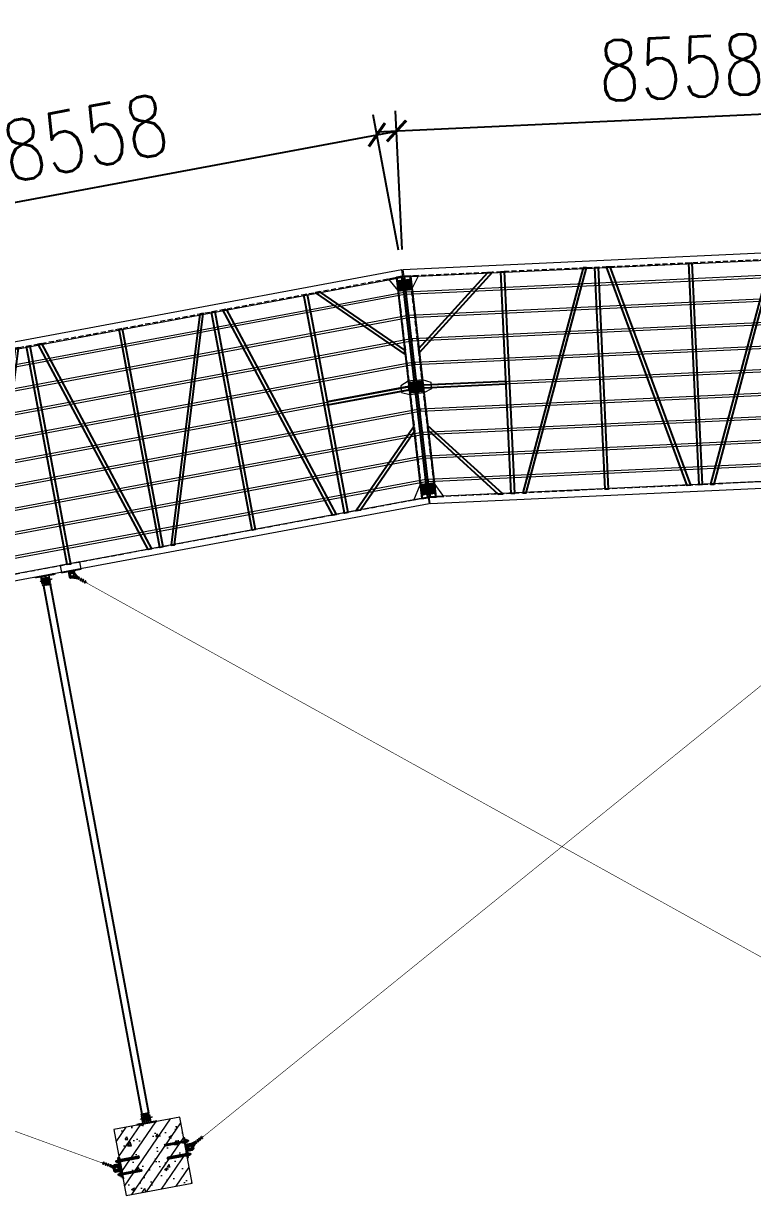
# Model space of a CAD drawing. Header units: millimetres. Extents: x 11827 to 862553, y 15071 to 134256.
# Drawn here: x 417404 to 428261, y 72315 to 89763 of the extents above; entities that cross this region are included whole.
import ezdxf

# ---------------------------------------------------------------- set-up
doc = ezdxf.new("R2010")
doc.units = ezdxf.units.MM
for name, pattern in [('CENTER', [2, 1.25, -0.25, 0.25, -0.25]), ('DASHDOT2', [12.7, 6.35, -3.175, 0, -3.175]), ('DASHED2', [9.525, 6.35, -3.175]), ('HIDDEN', [0.375, 0.25, -0.125])]:
    doc.linetypes.add(name, pattern=pattern)
for name, color, linetype in [('BS-Annectent', 115, 'Continuous'), ('HR-dimension', 9, 'Continuous'), ('STEEL', 34, 'Continuous'), ('连接端梁', 130, 'Continuous'), ('铝横梁', 220, 'Continuous')]:
    doc.layers.add(name, color=color, linetype=linetype)
for name, color, linetype, lineweight in [('加强板', 140, 'Continuous', 18), ('扣板', 7, 'Continuous', 9), ('文字标注', 220, 'Continuous', 18), ('橡胶块', 30, 'Continuous', 9), ('结构', 52, 'Continuous', 18), ('虚线', 8, 'Continuous', 0), ('铝主梁', 3, 'Continuous', 9), ('铝龙骨', 7, 'Continuous', 9)]:
    doc.layers.add(name, color=color, linetype=linetype, lineweight=lineweight)
doc.styles.add('HZTXT', font='txtw.shx', dxfattribs={"width": 0.8, "bigfont": 'hztxtw.shx'})
doc.dimstyles.new('DIM-300', dxfattribs={"dimscale": 300, "dimtxt": 3, "dimasz": 1, "dimexe": 1, "dimexo": 1, "dimgap": 1, "dimtad": 1, "dimdec": 0, "dimdsep": 46, "dimtxsty": 'HZTXT', "dimblk": 'ARCHTICK', "dimcen": 0, "dimdle": 1, "dimclrd": 9, "dimclre": 9, "dimclrt": 2, "dimadec": 1, "dimazin": 0, "dimtfac": 1, "dimtdec": 0, "dimtix": 1, "dimtmove": 2, "dimatfit": 3, "dimldrblk": 'ARCHTICK', "dimfxl": 10, "dimtolj": 1, "dimtzin": 0, "dimarcsym": 1})
pattern_1 = [(322.3042363, (-182477.9547, -50528.7565), (6.337899573, -0.8851938), [7.9375, -1.5875, 0, -1.5875])]
pattern_2 = [(322.3042363, (-55311.4466, 178520.0052), (6.337899573, -0.8851938), [7.9375, -1.5875, 0, -1.5875])]

# ---------------------------------------------------------------- blocks, each defined once
blk = doc.blocks.new('*U166')
at = {"layer": '结构'}
h = blk.add_hatch(dxfattribs=at)
h.set_pattern_fill('ANSI36', color=252, angle=-82.6958)
h.set_pattern_definition(pattern_1)
h.paths.add_polyline_path([(-129, 51), (-150, 49), (-148, 37), (-127, 39)])
h.paths.add_polyline_path([(109, 82), (-111, 54), (-109, 42), (111, 70)])
h.paths.add_polyline_path([(148, 87), (127, 84), (129, 72), (150, 75)])
h.paths.add_polyline_path([(62, 64), (50, 62), (56, 15), (68, 17)])
h.paths.add_polyline_path([(73, -19), (61, -20), (64, -47), (76, -45)])
h.paths.add_polyline_path([(7, 56), (-5, 55), (1, 8), (13, 10)])
h.paths.add_polyline_path([(17, -26), (5, -27), (9, -54), (21, -53)])
h.paths.add_polyline_path([(-49, 49), (-61, 48), (-55, 1), (-43, 3)])
h.paths.add_polyline_path([(-38, -33), (-50, -34), (-47, -61), (-35, -60)])
h = blk.add_hatch(dxfattribs=at)
h.set_pattern_fill('ANSI36', color=252, angle=-82.6958)
h.set_pattern_definition(pattern_2)
h.paths.add_polyline_path([(39, 13), (36, 40), (24, 39), (27, 12)])
h.paths.add_polyline_path([(49, -64), (44, -22), (32, -24), (37, -66)])
h.paths.add_polyline_path([(77, -73), (76, -61), (-43, -76), (-42, -88)])
h.paths.add_polyline_path([(-5, -71), (-10, -29), (-22, -31), (-16, -72)])
h.paths.add_polyline_path([(-14, 6), (-18, 33), (-30, 32), (-26, 5)])
at = {"layer": '文字标注', "color": 1, "linetype": 'CENTER', "ltscale": 2}
for points in [[(-129, 51), (-111, 54), (-109, 42), (-127, 39)], [(-38, -33), (-50, -34), (-55, 1), (-43, 3)], [(-10, -29), (-22, -31), (-26, 5), (-14, 6)], [(17, -26), (5, -27), (1, 8), (13, 10)], [(44, -22), (32, -24), (27, 12), (39, 13)], [(61, -20), (73, -19), (68, 17), (56, 15)], [(127, 84), (109, 82), (111, 70), (129, 72)]]:
    blk.add_lwpolyline(points, close=True, dxfattribs=at)
for points in [[(-118, 36), (-119, 47), (-120, 57)], [(106, 4), (-84, -21)], [(120, 66), (119, 78), (118, 88)], [(74, 0), (-56, -17)]]:
    blk.add_lwpolyline(points, dxfattribs=at)
at = {"layer": '结构'}
for points in [[(-150, 49), (148, 87), (150, 75), (-148, 37), (-150, 49)], [(-49, 49), (-35, -60), (-47, -61), (-61, 48), (-49, 49)], [(-18, 33), (-5, -71), (-16, -72), (-30, 32), (-18, 33)], [(7, 56), (21, -53), (9, -54), (-5, 55), (7, 56)], [(36, 40), (49, -64), (37, -66), (24, 39), (36, 40)], [(50, 62), (64, -47), (76, -45), (62, 64), (50, 62)]]:
    blk.add_lwpolyline(points, dxfattribs=at)
blk.add_lwpolyline([(-43, -76), (76, -61), (77, -73), (-42, -88)], close=True, dxfattribs=at)
blk = doc.blocks.new('*U167')
at = {"color": 0, "linetype": 'ByBlock', "lineweight": -2, "transparency": 16777216}
blk.add_blockref('*U166', (0, 0), dxfattribs=at)
blk = doc.blocks.new('*U168')
at = {"layer": '结构'}
h = blk.add_hatch(dxfattribs=at)
h.set_pattern_fill('ANSI36', color=252, angle=-82.6958)
h.set_pattern_definition(pattern_1)
h.paths.add_polyline_path([(-129, 51), (-150, 49), (-148, 37), (-127, 39)])
h.paths.add_polyline_path([(109, 82), (-111, 54), (-109, 42), (111, 70)])
h.paths.add_polyline_path([(148, 87), (127, 84), (129, 72), (150, 75)])
h.paths.add_polyline_path([(62, 64), (50, 62), (56, 15), (68, 17)])
h.paths.add_polyline_path([(73, -19), (61, -20), (64, -47), (76, -45)])
h.paths.add_polyline_path([(7, 56), (-5, 55), (1, 8), (13, 10)])
h.paths.add_polyline_path([(17, -26), (5, -27), (9, -54), (21, -53)])
h.paths.add_polyline_path([(-49, 49), (-61, 48), (-55, 1), (-43, 3)])
h.paths.add_polyline_path([(-38, -33), (-50, -34), (-47, -61), (-35, -60)])
h = blk.add_hatch(dxfattribs=at)
h.set_pattern_fill('ANSI36', color=252, angle=-82.6958)
h.set_pattern_definition(pattern_2)
h.paths.add_polyline_path([(39, 13), (36, 40), (24, 39), (27, 12)])
h.paths.add_polyline_path([(49, -64), (44, -22), (32, -24), (37, -66)])
h.paths.add_polyline_path([(77, -73), (76, -61), (-43, -76), (-42, -88)])
h.paths.add_polyline_path([(-5, -71), (-10, -29), (-22, -31), (-16, -72)])
h.paths.add_polyline_path([(-14, 6), (-18, 33), (-30, 32), (-26, 5)])
at = {"layer": '文字标注', "color": 1, "linetype": 'CENTER', "ltscale": 2}
for points in [[(-129, 51), (-111, 54), (-109, 42), (-127, 39)], [(-38, -33), (-50, -34), (-55, 1), (-43, 3)], [(-10, -29), (-22, -31), (-26, 5), (-14, 6)], [(17, -26), (5, -27), (1, 8), (13, 10)], [(44, -22), (32, -24), (27, 12), (39, 13)], [(61, -20), (73, -19), (68, 17), (56, 15)], [(127, 84), (109, 82), (111, 70), (129, 72)]]:
    blk.add_lwpolyline(points, close=True, dxfattribs=at)
for points in [[(-118, 36), (-119, 47), (-120, 57)], [(106, 4), (-84, -21)], [(120, 66), (119, 78), (118, 88)], [(74, 0), (-56, -17)]]:
    blk.add_lwpolyline(points, dxfattribs=at)
at = {"layer": '结构'}
for points in [[(-150, 49), (148, 87), (150, 75), (-148, 37), (-150, 49)], [(-49, 49), (-35, -60), (-47, -61), (-61, 48), (-49, 49)], [(-18, 33), (-5, -71), (-16, -72), (-30, 32), (-18, 33)], [(7, 56), (21, -53), (9, -54), (-5, 55), (7, 56)], [(36, 40), (49, -64), (37, -66), (24, 39), (36, 40)], [(50, 62), (64, -47), (76, -45), (62, 64), (50, 62)]]:
    blk.add_lwpolyline(points, dxfattribs=at)
blk.add_lwpolyline([(-43, -76), (76, -61), (77, -73), (-42, -88)], close=True, dxfattribs=at)
blk = doc.blocks.new('*U165')
at = {"color": 0, "linetype": 'ByBlock', "lineweight": -2, "transparency": 16777216}
blk.add_blockref('*U168', (0, 0), dxfattribs=at)
blk = doc.blocks.new('*U143')
for points in [[(-42, 4000), (-42, -4000)], [(58, 4000), (58, -4000)]]:
    blk.add_lwpolyline(points)
at = {"rotation": 352.6957637374326}
blk.add_blockref('*U165', (0, 4082), dxfattribs=at)
at = {"xscale": -1, "rotation": 187.3042362625675}
blk.add_blockref('*U167', (0, -4082), dxfattribs=at)
blk = doc.blocks.new('*U144')
at = {"color": 0, "linetype": 'ByBlock', "lineweight": -2, "transparency": 16777216}
blk.add_blockref('*U143', (0, 0), dxfattribs=at)
blk = doc.blocks.new('*U153')
at = {"layer": '结构'}
h = blk.add_hatch(dxfattribs=at)
h.set_pattern_fill('ANSI31', color=256, scale=50)
h.set_pattern_definition([(45, (-68008.16, -15146.68), (-112.2532, 112.2532), [])])
h.paths.add_polyline_path([(500, 500), (-500, 500), (-500, -500), (500, -500)])
h = blk.add_hatch(dxfattribs=at)
h.set_pattern_fill('AR-CONC', color=256, scale=2.5)
h.set_pattern_definition([(50, (-68008.16, -15146.68), (455.4617, -39.8477), [47.625, -523.875]), (355, (-68008.16, -15146.7), (-88.1086, 477.642), [38.1, -419.1015]), (100.45144, (-67970.2, -15150), (367.353, 437.7944), [40.475, -445.2256]), (46.1842, (-68008.16, -15019.7), (677.6976, -105.106), [71.4375, -785.8125]), (96.6356, (-67951.7, -15028.44), (593.5103, 618.5653), [60.7126, -667.839]), (351.1842, (-68008.16, -15019.7), (593.51, 618.565), [57.15, -628.649]), (21, (-67944.66, -15051.43), (379.036, -255.663), [47.625, -523.875]), (326, (-67944.66, -15051.43), (154.505, 460.47), [38.1, -419.1]), (71.45144, (-67913.07, -15072.74), (533.541, 204.807), [40.475, -445.2248]), (37.5, (-68008.16, -15146.68), (7.7215, 211.3876), [0, -414.02, 0, -425.45, 0, -420.6875]), (7.5, (-68008.16, -15146.68), (167.04916, 250.45144), [0, -242.57, 0, -404.495, 0, -160.3375]), (327.5, (-68149.76, -15146.68), (338.9765, -14.32186), [0, -158.75, 0, -495.3, 0, -657.225]), (317.5, (-68213.26, -15146.68), (370.323, 63.5662), [0, -206.375, 0, -328.93, 0, -466.725])])
h.paths.add_polyline_path([(500, 500), (-500, 500), (-500, -500), (500, -500)])
blk.add_lwpolyline([(-500, 500), (-500, -500), (500, -500), (500, 500), (-500, 500)], dxfattribs=at)
blk = doc.blocks.new('*U154')
at = {"color": 0, "linetype": 'ByBlock', "lineweight": -2, "transparency": 16777216}
blk.add_blockref('*U153', (0, 0), dxfattribs=at)
blk = doc.blocks.new('A$C0D8A069B')
at = {"layer": '加强板'}
blk.add_lwpolyline([(80, -100), (0, -100), (0, 100), (80, 100), (200, 45), (200, -55), (80, -100)], dxfattribs=at)
for centre in [(40, 50), (40, -50)]:
    blk.add_circle(centre, 9, dxfattribs=at)
blk = doc.blocks.new('yhhtre')
at = {"layer": '加强板', "color": 5}
for points in [[(742899, 98057), (743099, 98057), (742992, 97863), (742912, 97857)], [(751408, 98057), (751208, 98057), (751314, 97863), (751394, 97857)], [(743126, 94753), (743326, 94753), (743192, 94958), (743113, 94952)], [(751180, 94753), (750980, 94753), (751114, 94958), (751194, 94952)]]:
    blk.add_lwpolyline(points, close=True, dxfattribs=at)
for centre in [(742944, 97980), (742951, 97880), (751356, 97880), (751363, 97980), (743154, 94935), (751153, 94935), (743161, 94835), (751146, 94835)]:
    blk.add_circle(centre, 9, dxfattribs=at)
at = {"layer": '虚线', "color": 1, "linetype": 'HIDDEN', "ltscale": 300}
for p, q in [((751426, 98057), (742881, 98057)), ((742969, 98057), (743196, 94753)), ((751338, 98057), (751110, 94753)), ((751198, 94753), (743109, 94753))]:
    blk.add_line(p, q, dxfattribs=at)
at = {"layer": '连接端梁'}
for points in [[(743116, 94753), (742889, 98057), (742979, 98057), (743206, 94753)], [(751190, 94753), (751418, 98057), (751328, 98057), (751100, 94753)]]:
    blk.add_lwpolyline(points, close=True, dxfattribs=at)
at = {"layer": '铝主梁', "color": 3}
for points in [[(742882, 98047), (751425, 98047), (751432, 98155), (742874, 98155)], [(742882, 98047), (751425, 98047), (751432, 98155), (742874, 98155)], [(742874, 98155), (742882, 98047)]]:
    blk.add_lwpolyline(points, dxfattribs=at)
blk.add_lwpolyline([(751191, 94655), (743115, 94655), (743108, 94763), (751199, 94763)], close=True, dxfattribs=at)
at = {"layer": '铝横梁', "color": 243}
for points in [[(743053, 96974), (744136, 98057), (744204, 98057), (743058, 96910)], [(744377, 98057), (744377, 94753), (744329, 94753), (744329, 98057)], [(745554, 98057), (744502, 94753), (744553, 94753), (745604, 98057)], [(745777, 98057), (745777, 94753), (745729, 94753), (745729, 98057)], [(745953, 98057), (747004, 94753), (746954, 94753), (745902, 98057)], [(747177, 98057), (747177, 94753), (747129, 94753), (747129, 98057)], [(748354, 98057), (747302, 94753), (747353, 94753), (748404, 98057)], [(748577, 98057), (748577, 94753), (748529, 94753), (748529, 98057)], [(748753, 98057), (749804, 94753), (749754, 94753), (748702, 98057)], [(749977, 98057), (749977, 94753), (749929, 94753), (749929, 98057)], [(751253, 96974), (750170, 98057), (750102, 98057), (751249, 96910)], [(743138, 95751), (744136, 94753), (744204, 94753), (743133, 95824)], [(751169, 95751), (750170, 94753), (750102, 94753), (751174, 95824)]]:
    blk.add_lwpolyline(points, close=True, dxfattribs=at)
at = {"layer": '铝横梁', "color": 243, "elevation": 0}
for points in [[(743091, 96429), (744329, 96429), (744329, 96381), (743094, 96381)], [(751216, 96429), (749977, 96429), (749977, 96381), (751212, 96381)]]:
    blk.add_lwpolyline(points, close=True, dxfattribs=at)
at = {"layer": '铝龙骨', "color": 0}
for points in [[(751404, 97790), (751404, 97820), (742906, 97820), (742906, 97790)], [(751374, 97440), (751374, 97470), (742931, 97470), (742931, 97440)], [(751354, 97090), (751354, 97120), (742961, 97120), (742961, 97090)], [(751334, 96740), (751334, 96770), (742986, 96770), (742986, 96740)], [(751304, 96390), (751304, 96420), (743006, 96420), (743006, 96390)], [(751284, 96040), (751284, 96070), (743036, 96070), (743036, 96040)], [(751254, 95690), (751254, 95720), (743056, 95720), (743056, 95690)], [(751234, 95340), (751234, 95370), (743076, 95370), (743076, 95340)], [(751209, 94990), (751209, 95020), (743106, 95020), (743106, 94990)]]:
    blk.add_lwpolyline(points, close=True, dxfattribs=at)
at = {"rotation": 3.941284033268664}
blk.add_blockref('A$C0D8A069B', (743012, 96405), dxfattribs=at)
at = {"xscale": -1, "rotation": 356.0587159667313}
blk.add_blockref('A$C0D8A069B', (751294, 96405), dxfattribs=at)
blk = doc.blocks.new('橡胶块')
h = blk.add_hatch()
h.set_pattern_fill('ANSI36', color=2, scale=2)
h.paths.add_polyline_path([(0, 70, 0.414213562), (-10, 80), (-180, 80, 0.414213562), (-190, 70), (-190, -70, 0.414213562), (-180, -80), (-10, -80, 0.414213562), (0, -70)])
h.paths.add_polyline_path([(-166.93, 50, -1), (-153.07, 50, -1)], flags=16)
h.paths.add_polyline_path([(-153.07, -50, -1), (-166.93, -50, -1)], flags=16)
h.paths.add_polyline_path([(-36.93, 50, -1), (-23.07, 50, -1)], flags=16)
h.paths.add_polyline_path([(-23.07, -50, -1), (-36.93, -50, -1)], flags=16)
at = {"layer": '橡胶块', "color": 1, "linetype": 'CENTER', "ltscale": 0.36}
for p, q in [((-167.623, 50), (-152.377, 50)), ((-160, 42.377), (-160, 57.623)), ((-22.377, 50), (-37.623, 50)), ((-30, 42.377), (-30, 57.623)), ((-167.623, -50), (-152.377, -50)), ((-160, -42.377), (-160, -57.623)), ((-22.377, -50), (-37.623, -50)), ((-30, -42.377), (-30, -57.623))]:
    blk.add_line(p, q, dxfattribs=at)
at = {"layer": '橡胶块', "color": 2}
blk.add_lwpolyline([(0, 70), (0, -70, -0.414213562), (-10, -80), (-180, -80, -0.414213562), (-190, -70), (-190, 70, -0.414213562), (-180, 80), (-10, 80, -0.414213562)], format="xyb", close=True, dxfattribs=at)
at = {"layer": '橡胶块', "color": 5}
for centre in [(-160, 50), (-30, 50), (-160, -50), (-30, -50)]:
    blk.add_circle(centre, 6.93, dxfattribs=at)
blk = doc.blocks.new('_ArchTick')
at = {"color": 0, "linetype": 'ByBlock', "lineweight": 100, "const_width": 0.15}
blk.add_lwpolyline([(-0.5, -0.5), (0.5, 0.5)], dxfattribs=at)
blk = doc.blocks.new('*D509')
at = {"color": 9, "lineweight": -2, "transparency": 16777216}
for p, q in [((422987, 86389), (422613, 88400)), ((413959, 86485), (422963, 88160)), ((414573, 84824), (414199, 86835))]:
    blk.add_line(p, q, dxfattribs=at)
at = {"layer": 'Defpoints', "color": 0, "transparency": 16777216}
for p in [(422668, 88105), (423042, 86094, 29521), (414628, 84529, 29521)]:
    blk.add_point(p, dxfattribs=at)
at = {"color": 9, "lineweight": -2, "transparency": 16777216, "xscale": 300, "yscale": 300, "zscale": 300}
for p, rotation in [((422668, 88105), 10.53744300750394), ((414254, 86540), 190.5374430075039)]:
    blk.add_blockref('_ArchTick', p, dxfattribs=dict(at, rotation=rotation))
at = {"color": 2, "transparency": 16777216, "insert": (418324, 88060), "char_height": 900, "attachment_point": 5, "rotation": 10.5374, "style": 'HZTXT'}
blk.add_mtext('\\A1;8558', dxfattribs=at)
blk = doc.blocks.new('*D510')
at = {"color": 9, "lineweight": -2, "transparency": 16777216}
for p, q in [((431591, 86792), (431495, 88858)), ((422661, 88148), (431809, 88573)), ((423043, 86395), (422947, 88461))]:
    blk.add_line(p, q, dxfattribs=at)
at = {"layer": 'Defpoints', "color": 0, "transparency": 16777216}
for p in [(431509, 88559), (431605, 86493, 29521), (423056, 86096, 29521)]:
    blk.add_point(p, dxfattribs=at)
at = {"color": 9, "lineweight": -2, "transparency": 16777216, "xscale": 300, "yscale": 300, "zscale": 300}
for p, rotation in [((431509, 88559), 2.658468576706061), ((422960, 88162), 182.658468576706)]:
    blk.add_blockref('_ArchTick', p, dxfattribs=dict(at, rotation=rotation))
at = {"color": 2, "transparency": 16777216, "insert": (427200, 89109), "char_height": 900, "attachment_point": 5, "rotation": 2.6585, "style": 'HZTXT'}
blk.add_mtext('\\A1;8558', dxfattribs=at)
blk = doc.blocks.new('A$C97f6d51a')
at = {"color": 1, "linetype": 'DASHDOT2'}
blk.add_line((0, 313), (0, -47), dxfattribs=at)
at = {"layer": 'BS-Annectent'}
for p, q in [((-9, 282), (-9, 282)), ((-9, 281), (-9, 282)), ((-9, 282), (-9, 282)), ((-9, 279), (-8, 279)), ((-8, 278), (-9, 279)), ((-9, 279), (-8, 278)), ((-9, 275), (-7, 276)), ((-6, 274), (-9, 275)), ((-9, 275), (-7, 275)), ((-9, 272), (-6, 274)), ((-6, 270), (-9, 272)), ((-9, 272), (-4, 272)), ((-9, 269), (9, 268)), ((-9, 266), (9, 265)), ((-9, 263), (9, 262)), ((-9, 260), (9, 258)), ((-9, 257), (9, 255)), ((-9, 253), (9, 252)), ((-9, 250), (9, 249)), ((-9, 247), (9, 246)), ((-9, 244), (9, 243)), ((-9, 241), (9, 240)), ((-9, 238), (9, 236)), ((-9, 235), (9, 233)), ((-9, 231), (9, 230)), ((-9, 228), (9, 227)), ((-9, 225), (9, 224)), ((-9, 222), (9, 221)), ((-9, 219), (9, 218)), ((-9, 216), (9, 215)), ((-9, 213), (9, 211)), ((-9, 209), (9, 208)), ((-9, 206), (9, 205)), ((-9, 203), (9, 202)), ((-9, 200), (9, 199)), ((-9, 197), (9, 196)), ((-9, 194), (9, 193)), ((-9, 191), (9, 189)), ((-9, 188), (9, 186)), ((-9, 184), (9, 183)), ((-9, 181), (9, 180)), ((-9, 178), (9, 177)), ((-9, 175), (9, 174)), ((-6, 274), (-6, 274)), ((-6, 274), (-6, 274)), ((-6, 274), (-6, 274)), ((-6, 274), (-6, 274)), ((-6, 274), (-6, 274)), ((6, 270), (-6, 270)), ((4, 271), (9, 271)), ((6, 273), (5, 273)), ((6, 273), (5, 273)), ((6, 273), (9, 274)), ((6, 274), (9, 274)), ((9, 271), (6, 273)), ((6, 270), (9, 271)), ((7, 276), (9, 277)), ((9, 274), (7, 275)), ((9, 277), (8, 278)), ((8, 277), (9, 277)), ((9, 280), (9, 281)), ((9, 280), (9, 280)), ((9, 280), (9, 280)), ((-10, 6), (9, 4)), ((-10, 2), (-6, 4)), ((-6, 1), (-10, 2)), ((-10, 2), (9, 1)), ((-9, 172), (9, 171)), ((-9, 169), (9, 167)), ((-9, 166), (9, 164)), ((-9, 162), (9, 161)), ((-9, 159), (9, 158)), ((-9, 156), (9, 155)), ((-9, 153), (9, 152)), ((-9, 150), (9, 149)), ((-9, 147), (9, 146)), ((-9, 144), (9, 142)), ((-9, 140), (9, 139)), ((-9, 137), (9, 136)), ((-9, 134), (9, 133)), ((-9, 131), (9, 130)), ((-9, 128), (9, 127)), ((-9, 125), (9, 124)), ((-9, 122), (9, 120)), ((-9, 119), (9, 117)), ((-9, 115), (9, 114)), ((-9, 112), (9, 111)), ((-9, 109), (9, 108)), ((-9, 106), (9, 105)), ((-9, 103), (9, 102)), ((-9, 100), (9, 98)), ((-9, 97), (9, 95)), ((-9, 93), (9, 92)), ((-9, 90), (9, 89)), ((-9, 87), (9, 86)), ((-9, 84), (9, 83)), ((-9, 81), (9, 80)), ((-9, 78), (9, 76)), ((-9, 75), (9, 73)), ((-9, 71), (9, 70)), ((-9, 68), (9, 67)), ((-9, 65), (9, 64)), ((-9, 62), (9, 61)), ((-9, 59), (9, 58)), ((-9, 56), (9, 55)), ((-9, 53), (9, 51)), ((-9, 49), (9, 48)), ((-9, 46), (9, 45)), ((-9, 43), (9, 42)), ((-9, 40), (9, 39)), ((-9, 37), (9, 36)), ((-9, 34), (9, 33)), ((-9, 31), (9, 29)), ((-9, 28), (9, 26)), ((-9, 24), (9, 23)), ((-9, 21), (9, 20)), ((-9, 18), (9, 17)), ((-9, 15), (9, 14)), ((-9, 12), (9, 11)), ((-9, 9), (9, 7)), ((-8, 0), (-6, 1)), ((6, 147), (-6, 148)), ((6, 116), (-6, 117)), ((6, 3), (-6, 4)), ((2, 0), (-6, 1)), ((6, 147), (9, 149)), ((9, 1), (6, 3)), ((7, 0), (9, 1)), ((-16, -24), (-16, -11)), ((12, -9), (-12, -9)), ((12, -27), (-12, -27)), ((-9, -29), (-6, -28)), ((-6, -31), (-9, -29)), ((9, -30), (-9, -29)), ((-9, -32), (-6, -31)), ((-6, -34), (-9, -32)), ((9, -33), (-9, -32)), ((-9, -35), (-6, -34)), ((-6, -37), (-9, -35)), ((9, -37), (-9, -35)), ((-9, -38), (-6, -37)), ((-6, -40), (-9, -38)), ((9, -40), (-9, -38)), ((-8, -24), (-8, -11)), ((-6, -28), (-8, -27)), ((-7, -40), (-7, -43)), ((6, -29), (-6, -28)), ((6, -29), (-6, -28)), ((6, -32), (-6, -31)), ((6, -32), (-6, -31)), ((6, -35), (-6, -34)), ((6, -38), (-6, -37)), ((6, -38), (-6, -37)), ((6, -41), (-6, -40)), ((-5, -44), (5, -44)), ((-4, -40), (-4, -43)), ((-2, -9), (0, -4)), ((9, -27), (-1, -27)), ((0, -9), (2, -4)), ((4, -41), (4, -43)), ((6, -29), (9, -27)), ((9, -30), (6, -29)), ((6, -32), (9, -30)), ((9, -33), (6, -32)), ((6, -35), (9, -33)), ((9, -37), (6, -35)), ((6, -38), (9, -37)), ((9, -40), (6, -38)), ((6, -41), (9, -40)), ((7, -41), (7, -43)), ((8, -24), (8, -11)), ((9, -27), (8, -27)), ((16, -24), (16, -11))]:
    blk.add_line(p, q, dxfattribs=at)
blk.add_lwpolyline([(10, 0), (10, 300), (0, 306), (-10, 300), (-10, 0)], dxfattribs=at)
for points in [[(-19, -4), (-19, 0), (19, 0), (19, -4)], [(-15, -9), (15, -9), (15, -4), (-15, -4)]]:
    blk.add_lwpolyline(points, close=True, dxfattribs=at)
for points in [[(16, -11, 0.612824), (8, -11, 0.305874), (-8, -11, 0.612824), (-16, -11)], [(16, -24, -0.612824), (8, -24, -0.305874), (-8, -24, -0.612824), (-16, -24)], [(-7, -43, 0.516475), (-4, -43, 0.258238), (4, -43, 0.516475), (7, -43)]]:
    blk.add_lwpolyline(points, format="xyb", dxfattribs=at)
blk = doc.blocks.new('A$Ce460a15a')
at = {"layer": 'STEEL', "color": 22}
for points in [[(12, 150), (12, -150), (0, -150), (0, 150)], [(92, -50), (112, -30), (112, 30), (92, 50), (12, 50), (12, -50)], [(52, 35), (12, 35), (12, 25), (52, 25)], [(52, -35), (12, -35), (12, -25), (52, -25)]]:
    blk.add_lwpolyline(points, close=True, dxfattribs=at)
blk.add_circle((67, 0), 25, dxfattribs=at)
at = {"layer": 'HR-dimension', "xscale": -1, "rotation": 90}
blk.add_blockref('A$C97f6d51a', (12, 100), dxfattribs=at)
at = {"layer": 'HR-dimension', "rotation": 90.00000000000001}
blk.add_blockref('A$C97f6d51a', (12, -100), dxfattribs=at)
blk = doc.blocks.new('*U1397')
at = {"color": 7, "linetype": 'Continuous', "lineweight": 15}
for p, q in [((-9, 9), (-10, 8)), ((-10, 8), (-10, 1)), ((-10, 1), (-9, 0)), ((-9, 9), (9, 9)), ((-9, 0), (9, 0)), ((-5, 8), (-5, 1)), ((5, 8), (5, 1)), ((10, 8), (9, 9)), ((9, 0), (10, 1)), ((10, 8), (10, 1))]:
    blk.add_line(p, q, dxfattribs=at)
for centre, start, end in [((0, -8), 72.4233, 107.5767), ((0, 17), 252.4233, 287.5767)]:
    blk.add_arc(centre, 17.2, start, end, dxfattribs=at)
for points, knots in [([(-10, 8), (-10, 9), (-9, 9), (-8, 9), (-7, 9), (-6, 9), (-6, 9), (-5, 8)], [0, 0, 0, 0, 0.264534, 0.399289, 0.53507, 0.765405, 1, 1, 1, 1]), ([(-5, 1), (-6, 1), (-6, 0), (-7, 0), (-8, 0), (-9, 0), (-10, 1), (-10, 1)], [0, 0, 0, 0, 0.264534, 0.399289, 0.53507, 0.765405, 1, 1, 1, 1]), ([(5, 8), (6, 9), (6, 9), (7, 9), (8, 9), (9, 9), (10, 9), (10, 8)], [0, 0, 0, 0, 0.264536, 0.399814, 0.535067, 0.765403, 1, 1, 1, 1]), ([(10, 1), (10, 1), (9, 0), (8, 0), (7, 0), (6, 0), (6, 1), (5, 1)], [0, 0, 0, 0, 0.264536, 0.399814, 0.535067, 0.765403, 1, 1, 1, 1])]:
    blk.add_open_spline(points, degree=3, knots=knots, dxfattribs=at)
blk = doc.blocks.new('A$C72EA2C7E')
blk.add_line((-8, -6), (8, -6))
at = {"color": 7, "linetype": 'Continuous', "lineweight": 15}
for p, q in [((-5, -40), (-5, -6)), ((-4, -41), (-5, -40)), ((5, -40), (-5, -40)), ((-4, -41), (5, -41)), ((5, -6), (5, -40)), ((5, -40), (5, -41))]:
    blk.add_line(p, q, dxfattribs=at)
at = {"color": 7, "linetype": 'Continuous', "lineweight": 0}
for p, q in [((-4, -41), (-4, -6)), ((5, -41), (5, -6))]:
    blk.add_line(p, q, dxfattribs=at)
blk.add_arc((0, -8), 8, 17.4862, 162.5138)
at = {"extrusion": (0, 0, -1), "xscale": 0.9999974999999999, "yscale": 0.9999974999999999, "zscale": -0.9999974999999999}
blk.add_blockref('*U1397', (0, -39), dxfattribs=at)
blk = doc.blocks.new('A$C9fee1c81')
h = blk.add_hatch(color=1)
h.dxf.hatch_style = 1
h.paths.add_polyline_path([(-5929, 1837), (-6020, 1810, -1.447528), (-6016, 1887), (-5928, 1852)])
h.paths.add_polyline_path([(-5942, 1844), (-5942, 1845), (-5958, 1852), (-5957, 1855), (-6019, 1880, 1.452111), (-6022, 1817), (-5958, 1836), (-5959, 1839)], flags=16)
h = blk.add_hatch()
h.set_pattern_fill('ANSI38', color=253, scale=0.7, angle=-2.5)
h.set_pattern_definition([(42.5, (-384069.4044, 295980.6416), (-1.501499236, 1.638598881), []), (132.5, (-384069.4044, 295980.6416), (-4.641597354, 1.775698526), [5.55625, -3.33375])])
h.paths.add_polyline_path([(-5960, 1843), (-5958, 1836), (-6022, 1817, -1.452111), (-6019, 1880), (-5957, 1855), (-5958, 1852), (-5959, 1849), (-6022, 1873, 1.452111), (-6024, 1823)])
h = blk.add_hatch(color=1)
h.dxf.hatch_style = 1
h.paths.add_polyline_path([(7763, 1838), (7854, 1802, 1.406258), (7855, 1880), (7764, 1853)])
h.paths.add_polyline_path([(7794, 1850), (7793, 1854), (7857, 1873, -1.406258), (7856, 1809), (7792, 1835), (7777, 1845)], flags=16)
h = blk.add_hatch()
h.set_pattern_fill('ANSI38', color=253, scale=0.7, angle=-2.5)
h.set_pattern_definition([(42.5, (-373908.014, 296136.0442), (-1.501499236, 1.638598881), []), (132.5, (-373908.014, 296136.0442), (-4.641597354, 1.775698526), [5.55625, -3.33375])])
h.paths.add_polyline_path([(7795, 1841), (7792, 1835), (7854, 1810, 1.452111), (7857, 1873), (7793, 1854), (7794, 1850), (7795, 1847), (7859, 1866, -1.452111), (7857, 1816)])
at = {"color": 1, "linetype": 'DASHED2'}
for p, q in [((-6067, 1863), (-6068, 1845)), ((7901, 1850), (7900, 1829))]:
    blk.add_line(p, q, dxfattribs=at)
blk.add_line((-5933, 1849), (-5929, 1841))
at = {"color": 1}
for points in [[(-5929, 1837), (-6020, 1810, -1.447528), (-6016, 1887), (-5928, 1852)], [(-5958, 1852), (-5942, 1845), (-5942, 1844), (-5959, 1839), (-5958, 1836), (-6022, 1817, -1.452111), (-6019, 1880), (-5957, 1855)], [(7763, 1838), (7851, 1803, 1.447528), (7855, 1880), (7764, 1853)], [(7794, 1850), (7778, 1845), (7778, 1844), (7793, 1838), (7792, 1835), (7854, 1810, 1.452111), (7857, 1873), (7793, 1854)]]:
    blk.add_lwpolyline(points, format="xyb", close=True, dxfattribs=at)
for points in [[(-5929, 1841), (-6021, 1814, -1.449849), (-6018, 1883), (-5933, 1849)], [(-5958, 1836), (-6022, 1817, -1.452111), (-6019, 1880), (-5957, 1855)], [(-5958, 1836), (-6022, 1817, -1.452111), (-6019, 1880), (-5957, 1855)], [(7764, 1842), (7853, 1807, 1.449849), (7856, 1876), (7769, 1850)], [(7792, 1835), (7854, 1810, 1.452111), (7857, 1873), (7793, 1854)], [(7792, 1835), (7854, 1810, 1.452111), (7857, 1873), (7793, 1854)]]:
    blk.add_lwpolyline(points, format="xyb")
for points in [[(-5959, 1849), (-6022, 1873, 1.452111), (-6024, 1823), (-5960, 1843), (-5958, 1836), (-6022, 1817, -1.452111), (-6019, 1880), (-5957, 1855)], [(7795, 1847), (7859, 1866, -1.452111), (7857, 1816), (7795, 1841), (7792, 1835), (7854, 1810, 1.452111), (7857, 1873), (7793, 1854)]]:
    blk.add_lwpolyline(points, format="xyb", close=True)
at = {"color": 252}
for points in [[(-5959, 1849), (-6022, 1873, 1.452111), (-6024, 1823), (-5960, 1843), (-5958, 1836), (-6022, 1817, -1.452111), (-6019, 1880), (-5957, 1855)], [(7795, 1847), (7859, 1866, -1.452111), (7857, 1816), (7795, 1841), (7792, 1835), (7854, 1810, 1.452111), (7857, 1873), (7793, 1854)]]:
    blk.add_lwpolyline(points, format="xyb", close=True, dxfattribs=at)
at = {"color": 1, "const_width": 8.4}
for points in [[(-5937, 1841), (-5776, 1841)], [(-5935, 1849), (7780, 1850)], [(7779, 1842), (7610, 1841)]]:
    blk.add_lwpolyline(points, dxfattribs=at)
at = {"xscale": -0.7, "yscale": 0.7, "zscale": 0.7, "rotation": 179.9396936740553}
for p in [(-5920, 1833), (-5882, 1833), (-5846, 1833), (-5809, 1833), (7641, 1833), (7678, 1833), (7714, 1833), (7751, 1833)]:
    blk.add_blockref('A$C72EA2C7E', p, dxfattribs=at)
blk = doc.blocks.new('支座')
at = {"layer": '扣板', "color": 7}
blk.add_line((13512, 4747, 0), (13512, 5047, 0), dxfattribs=at)
at = {"layer": '扣板', "color": 7, "elevation": 0}
for points in [[(13405, 4747), (13405, 5047), (13520, 5047), (13520, 4747)], [(13600, 4947), (13620, 4927), (13620, 4867), (13600, 4847), (13520, 4847), (13520, 4947)], [(13560, 4932), (13520, 4932), (13520, 4922), (13560, 4922)], [(13560, 4862), (13520, 4862), (13520, 4872), (13560, 4872)]]:
    blk.add_lwpolyline(points, close=True, dxfattribs=at)
at = {"layer": '扣板', "color": 7}
blk.add_circle((13575, 4897, 0), 25, dxfattribs=at)

msp = doc.modelspace()

# ---------------------------------------------------------------- hatches: boundary and pattern name
h = msp.add_hatch(color=1)
h.dxf.hatch_style = 1
h.paths.add_polyline_path([(418224.06, 81515.41), (418158.24, 81583.58, 1.44752794), (418123.36, 81514.65), (418217.27, 81502)])
h.paths.add_polyline_path([(418208.5, 81515.4), (418208.07, 81514.54), (418191.23, 81516.81), (418190.87, 81513.32), (418124.28, 81522.3, -1.45211122), (418152.62, 81578.32), (418199.3, 81529.97), (418196.7, 81527.62)], flags=16)
h = msp.add_hatch()
h.set_pattern_fill('ANSI38', color=253, scale=0.7, angle=-211.805965)
h.set_pattern_definition([(193.19403514, (205903.0012, -226377.433), (0.507284543, -2.163831935), []), (283.19403514, (205903.0012, -226377.433), (3.17840102, -3.820379327), [5.55625, -3.33375])])
h.paths.add_polyline_path([(418194.32, 81525.45), (418199.3, 81529.97), (418152.62, 81578.32, 1.45211122), (418124.28, 81522.3), (418190.87, 81513.32), (418191.23, 81516.81), (418191.57, 81520.01), (418124.97, 81528.98, -1.45211122), (418147.65, 81573.8)])
h = msp.add_hatch(color=1)
h.dxf.hatch_style = 1
h.paths.add_polyline_path([(419958.54, 73107.96), (419870.86, 73072.03, 1.44752794), (419922, 73014.12), (419968.49, 73096.69)])
h.paths.add_polyline_path([(419952.8, 73093.5), (419953.44, 73092.78), (419945.1, 73077.98), (419948.21, 73076.36), (419915.23, 73017.81, -1.45211122), (419873.68, 73064.86), (419935.85, 73090.34), (419937.08, 73087.06)], flags=16)
h = msp.add_hatch()
h.set_pattern_fill('ANSI38', color=253, scale=0.7, angle=-143.514615)
h.set_pattern_definition([(261.4853852, (627479.8172, -238040.161), (2.19800389, -0.329067087), []), (351.4853852, (627479.8172, -238040.161), (4.725074868, 1.539869717), [5.55625, -3.33375])])
h.paths.add_polyline_path([(419938.21, 73084.05), (419935.85, 73090.34), (419873.68, 73064.86, 1.45211122), (419915.23, 73017.81), (419948.21, 73076.36), (419945.1, 73077.98), (419942.25, 73079.48), (419909.28, 73020.92, -1.45211122), (419876.04, 73058.57)])

# ---------------------------------------------------------------- linework, layer by layer
at = {"color": 1, "linetype": 'DASHED2'}
for p, q in [((418090.74, 81559.84, 29521), (418098.96, 81576.08, 29521)), ((419867.95, 73000.53, 29521), (419855.91, 73014.17, 29521))]:
    msp.add_line(p, q, dxfattribs=at)
for p, q in [((418213.77, 81506.71, 29521), (418221.89, 81511.61, 29521)), ((419962.82, 73095.18, 29521), (419961.27, 73104.54, 29521))]:
    msp.add_line(p, q)
at = {"color": 1, "const_width": 8.4, "elevation": 29521}
for points in [[(419961.54, 73094.05), (431988.72, 82816.47)], [(418212.24, 81507.48), (431293.76, 74254.94)], [(418214.94, 81515.13), (418355.2, 81436.58)], [(419955.43, 73099.39), (420080.28, 73200.65)]]:
    msp.add_lwpolyline(points, dxfattribs=at)
at = {"color": 1, "elevation": 29521}
for points in [[(418224.06, 81515.41), (418158.24, 81583.58, 1.44752794), (418123.36, 81514.65), (418217.27, 81502)], [(418191.23, 81516.81), (418208.07, 81514.54), (418208.5, 81515.4), (418196.7, 81527.62), (418199.3, 81529.97), (418152.62, 81578.32, 1.45211122), (418124.28, 81522.3), (418190.87, 81513.32)], [(419958.54, 73107.96), (419870.86, 73072.03, 1.44752794), (419922, 73014.12), (419968.49, 73096.69)], [(419945.1, 73077.98), (419953.44, 73092.78), (419952.8, 73093.5), (419937.08, 73087.06), (419935.85, 73090.34), (419873.68, 73064.86, 1.45211122), (419915.23, 73017.81), (419948.21, 73076.36)]]:
    msp.add_lwpolyline(points, format="xyb", close=True, dxfattribs=at)
at = {"elevation": 29521}
for points in [[(418221.89, 81511.61), (418155.18, 81580.71, 1.44984864), (418123.86, 81518.82), (418213.77, 81506.71)], [(418199.3, 81529.97), (418152.62, 81578.32, 1.45211122), (418124.28, 81522.3), (418190.87, 81513.32)], [(418199.3, 81529.97), (418152.62, 81578.32, 1.45211122), (418124.28, 81522.3), (418190.87, 81513.32)], [(419961.27, 73104.54), (419872.4, 73068.12, 1.44984864), (419918.31, 73016.13), (419962.82, 73095.18)], [(419935.85, 73090.34), (419873.68, 73064.86, 1.45211122), (419915.23, 73017.81), (419948.21, 73076.36)], [(419935.85, 73090.34), (419873.68, 73064.86, 1.45211122), (419915.23, 73017.81), (419948.21, 73076.36)]]:
    msp.add_lwpolyline(points, format="xyb", dxfattribs=at)
for points in [[(418191.57, 81520.01), (418124.97, 81528.98, -1.45211122), (418147.65, 81573.8), (418194.32, 81525.45), (418199.3, 81529.97), (418152.62, 81578.32, 1.45211122), (418124.28, 81522.3), (418190.87, 81513.32)], [(419942.25, 73079.48), (419909.28, 73020.92, -1.45211122), (419876.04, 73058.57), (419938.21, 73084.05), (419935.85, 73090.34), (419873.68, 73064.86, 1.45211122), (419915.23, 73017.81), (419948.21, 73076.36)]]:
    msp.add_lwpolyline(points, format="xyb", close=True, dxfattribs=at)
at = {"color": 252, "elevation": 29521}
for points in [[(418191.57, 81520.01), (418124.97, 81528.98, -1.45211122), (418147.65, 81573.8), (418194.32, 81525.45), (418199.3, 81529.97), (418152.62, 81578.32, 1.45211122), (418124.28, 81522.3), (418190.87, 81513.32)], [(419942.25, 73079.48), (419909.28, 73020.92, -1.45211122), (419876.04, 73058.57), (419938.21, 73084.05), (419935.85, 73090.34), (419873.68, 73064.86, 1.45211122), (419915.23, 73017.81), (419948.21, 73076.36)]]:
    msp.add_lwpolyline(points, format="xyb", close=True, dxfattribs=at)

# ---------------------------------------------------------------- block references
for name, p, rotation in [('yhhtre', (-314465.75, -46409.67, 29521), 2.658468576705678), ('yhhtre', (-297767.82, -147825.89, 29521), 10.53744300750373), ('*U144', (418475.8, 77466.65, 29521), 10.54134206962912), ('*U154', (419334.02, 72897.54, 29521), 10.54134206962879)]:
    msp.add_blockref(name, p, dxfattribs=dict(rotation=rotation))
at = {"xscale": -1, "rotation": 100.5376402914959}
msp.add_blockref('支座', (420459.63, 95796.89, 29521), dxfattribs=at)
at = {"xscale": 0.7, "yscale": 0.7, "zscale": 0.7}
for p, rotation in [((418233.71, 81514.27, 29521), 330.7189583982613), ((418266.29, 81496, 29521), 330.7189583982613), ((418297.77, 81478.35, 29521), 330.7189583982613), ((418330.25, 81460.14, 29521), 330.7189583982613), ((419963.17, 73116.51, 29521), 39.01030843071359), ((419992.19, 73140.02, 29521), 39.01030843071359), ((420020.24, 73162.74, 29521), 39.01030843071359), ((420049.17, 73186.18, 29521), 39.01030843071359)]:
    msp.add_blockref('A$C72EA2C7E', p, dxfattribs=dict(at, rotation=rotation))
at = {"layer": 'HR-dimension'}
for name, p, rotation in [('A$C9fee1c81', (413769.26, 76517.66, 29521), 159.9982588516061), ('A$Ce460a15a', (418856.06, 72732.97, 29521), 190.5413420696337)]:
    msp.add_blockref(name, p, dxfattribs=dict(at, rotation=rotation))
at = {"layer": 'HR-dimension', "xscale": -1, "rotation": 190.5413420696273}
msp.add_blockref('A$Ce460a15a', (419819.6, 73021.14, 29521), dxfattribs=at)
at = {"layer": '橡胶块', "rotation": 6.596158974247062}
for p in [(423169.82, 85877.74, 29521), (423345.2, 84361.94, 29521), (423520.48, 82846.12, 29521)]:
    msp.add_blockref('橡胶块', p, dxfattribs=at)

# ---------------------------------------------------------------- dimensions: what is measured, and where the dimension line sits
for p1, p2, distance, picture, middle in [((423056.43, 86095.6, 29521), (431605.22, 86492.54, 29521), 2068.35, '*D510', (427200.1, 89109.38)), ((414628.06, 84528.83, 29521), (423041.74, 86093.9, 29521), 2045.95, '*D509', (418323.58, 88060.16))]:
    dim = msp.add_aligned_dim(p1=p1, p2=p2, distance=distance, dimstyle='DIM-300')
    dim.commit()
    dim.dimension.update_dxf_attribs({"geometry": picture, "text_midpoint": middle})

doc.saveas('drawing.dxf')
